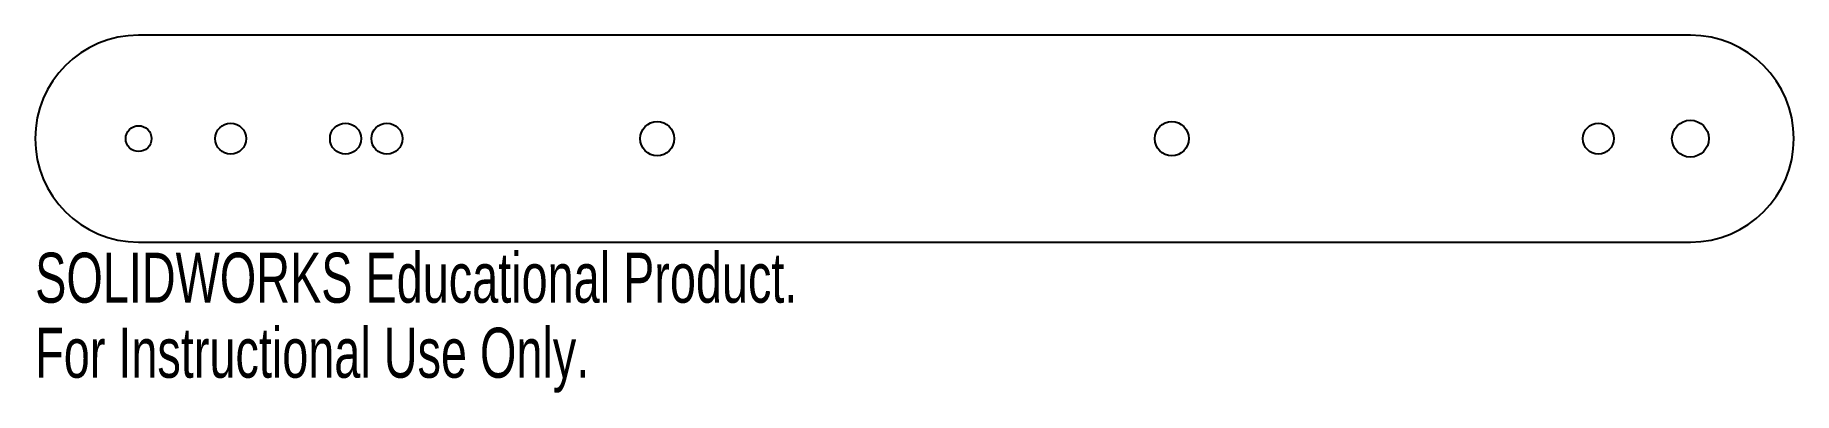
# Model space of a CAD drawing. Header units: millimetres. Extents: x -85 to 85, y -27 to 8.
import ezdxf

# ---------------------------------------------------------------- set-up
doc = ezdxf.new("R2010")
doc.units = ezdxf.units.MM
doc.styles.add('SLDTEXTSTYLE0', font='TXT', dxfattribs={"width": 0.7})

msp = doc.modelspace()

# ---------------------------------------------------------------- linework, layer by layer
at = {"color": 7, "linetype": 'Continuous', "lineweight": 25}
for p, q in [((75, 7.5), (-75, 7.5)), ((-75, -12.5), (75, -12.5))]:
    msp.add_line(p, q, dxfattribs=at)
for centre, radius in [((-75, -2.5), 1.25), ((-66.1, -2.5), 1.5), ((-55, -2.5), 1.5), ((-51, -2.5), 1.5), ((-24.87, -2.5), 1.65), ((24.87, -2.5), 1.65), ((66.1, -2.5), 1.5), ((75, -2.5), 1.78)]:
    msp.add_circle(centre, radius, dxfattribs=at)
for centre, start, end in [((-75, -2.5), 90, 270), ((75, -2.5), 270, 90)]:
    msp.add_arc(centre, 10, start, end, dxfattribs=at)

# ---------------------------------------------------------------- texts
at = {"color": 7, "linetype": 'Continuous', "char_height": 4.8336, "attachment_point": 1, "style": 'SLDTEXTSTYLE0'}
for s, insert in [('SOLIDWORKS Educational Product.', (-85, -13.52)), ('For Instructional Use Only.', (-85, -20.77))]:
    msp.add_mtext(s, dxfattribs=dict(at, insert=insert))

doc.saveas('drawing.dxf')
